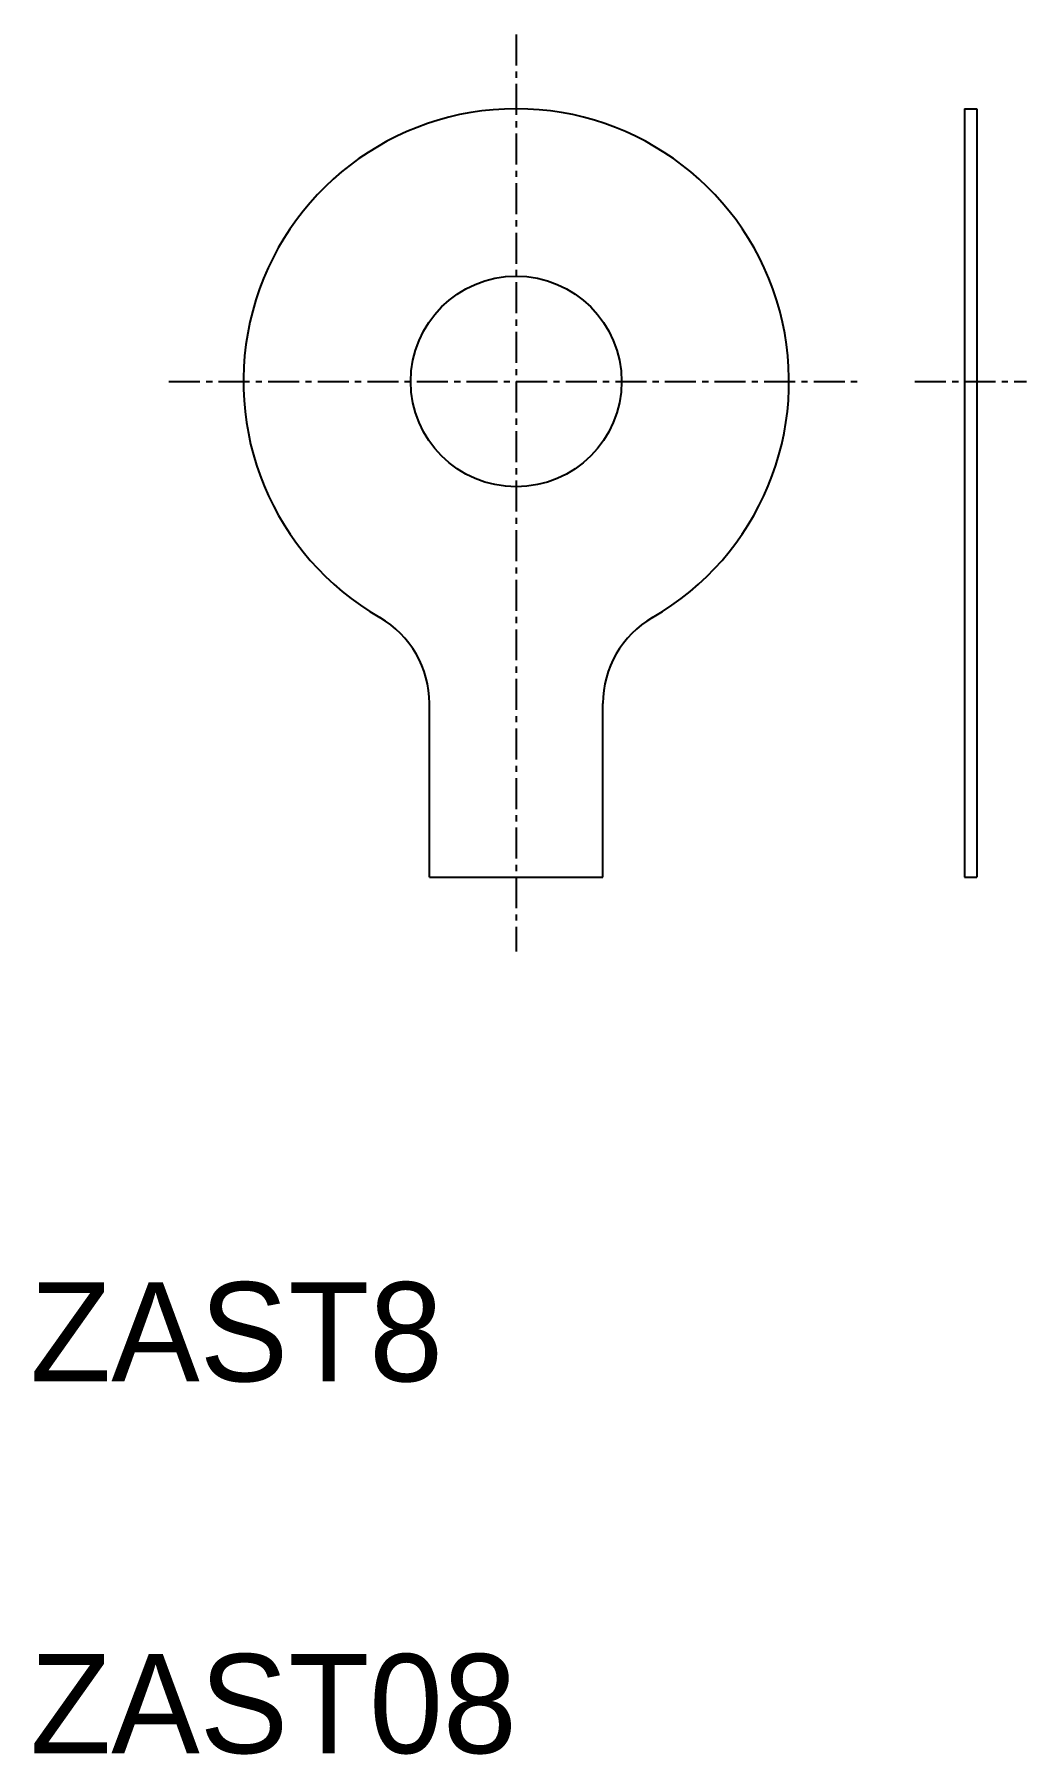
# Model space of a CAD drawing. Extents: x 112.4 to 152.4, y 32.5 to 101.9.
import ezdxf

# ---------------------------------------------------------------- set-up
doc = ezdxf.new("R2010")
doc.units = 0
doc.linetypes.add('CENTER', pattern=[2, 1.25, -0.25, 0.25, -0.25])
doc.layers.get('0').update_dxf_attribs({"linetype": 'CONTINUOUS'})
doc.layers.add('CENTER', color=1, linetype='CENTER')

msp = doc.modelspace()

# ---------------------------------------------------------------- linework, layer by layer
at = {"color": 7, "linetype": 'CONTINUOUS'}
for p, q in [((149.878, 98.91), (149.878, 67.91)), ((149.878, 98.91), (150.378, 98.91)), ((150.378, 98.91), (150.378, 67.91)), ((128.297, 67.91), (128.297, 74.919)), ((135.297, 67.91), (135.297, 74.919)), ((128.297, 67.91), (135.297, 67.91)), ((149.878, 67.91), (150.378, 67.91))]:
    msp.add_line(p, q, dxfattribs=at)
msp.add_circle((131.797, 87.91), 4.25, dxfattribs=at)
for centre, radius, start, end in [((131.797, 87.91), 11, 300, 240), ((124.297, 74.919), 4, 360, 60), ((139.297, 74.919), 4, 120, 180)]:
    msp.add_arc(centre, radius, start, end, dxfattribs=at)
at = {"layer": 'CENTER', "color": 1, "linetype": 'CENTER'}
for p, q in [((131.797, 101.91), (131.797, 64.91)), ((117.797, 87.91), (145.797, 87.91)), ((147.878, 87.91), (152.378, 87.91))]:
    msp.add_line(p, q, dxfattribs=at)

# ---------------------------------------------------------------- texts
at = {"color": 7, "linetype": 'CONTINUOUS'}
for s, p in [('ZAST8', (112.201, 47.575)), ('ZAST08', (112.201, 32.575))]:
    msp.add_text(s, height=4, dxfattribs=at).set_placement(p)

doc.saveas('drawing.dxf')
